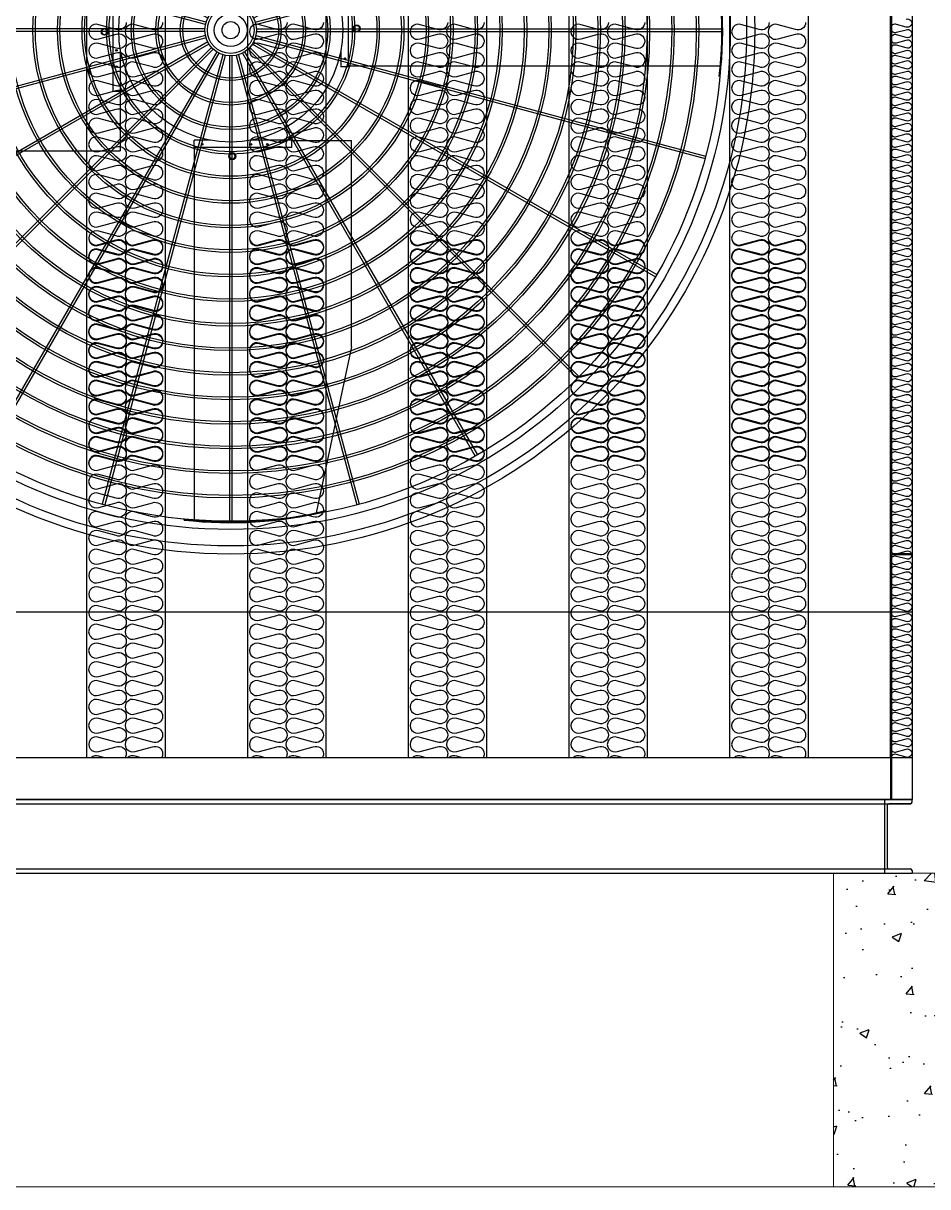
# Model space of a CAD drawing. Header units: millimetres. Extents: x 3756 to 33163, y 2897 to 23692.
# Drawn here: x 8991 to 10721, y 8204 to 10430 of the extents above; entities that cross this region are included whole.
import ezdxf

# ---------------------------------------------------------------- set-up
doc = ezdxf.new("R2010")
doc.units = ezdxf.units.MM
doc.linetypes.add('HIDDEN', pattern=[0.375, 0.25, -0.125])
for name, color, linetype in [('LINE', 7, 'Continuous'), ('SMS', 220, 'Continuous'), ('냉각탑', 4, 'Continuous'), ('냉각탑_찬넬방진', 1, 'Continuous')]:
    doc.layers.add(name, color=color, linetype=linetype)

# ---------------------------------------------------------------- blocks, each defined once
blk = doc.blocks.new('A$C1FB73ED1')
for p, q in [((1277, 1342.9), (1277, 2480)), ((1283, 1342.9), (1283, 2480)), ((1260.8, 1340), (966.5, 2438.3)), ((1266.6, 1341.6), (972.3, 2439.9)), ((1293.4, 1341.6), (1587.7, 2439.9)), ((1299.2, 1340), (1593.5, 2438.3)), ((1245.9, 1333), (677.4, 2317.7)), ((1251.1, 1336), (682.6, 2320.7)), ((1308.9, 1336), (1877.4, 2320.7)), ((1314.1, 1333), (1882.6, 2317.7)), ((1233.4, 1322.4), (429.4, 2126.4)), ((1237.6, 1326.6), (433.6, 2130.6)), ((1322.4, 1326.6), (2126.4, 2130.6)), ((1326.6, 1322.4), (2130.6, 2126.4)), ((1224, 1308.9), (239.3, 1877.4)), ((1227, 1314.1), (242.3, 1882.6)), ((1333, 1314.1), (2317.7, 1882.6)), ((1336, 1308.9), (2320.7, 1877.4)), ((1220, 1299.2), (121.7, 1593.5)), ((1340, 1299.2), (2438.3, 1593.5)), ((1218.4, 1293.4), (120.1, 1587.7)), ((1341.6, 1293.4), (2439.9, 1587.7)), ((1217.1, 1283), (80, 1283)), ((1342.9, 1283), (2480, 1283)), ((1217.1, 1277), (80, 1277)), ((1218.4, 1266.6), (120.1, 972.3)), ((1220, 1260.8), (121.7, 966.5)), ((1224, 1251.1), (239.3, 682.6)), ((1336, 1251.1), (2320.7, 682.6)), ((1340, 1260.8), (2438.3, 966.5)), ((1341.6, 1266.6), (2439.9, 972.3)), ((1342.9, 1277), (2480, 1277)), ((1227, 1245.9), (242.3, 677.4)), ((1233.4, 1237.6), (429.4, 433.6)), ((1237.6, 1233.4), (433.6, 429.4)), ((1245.9, 1227), (677.4, 242.3)), ((1251.1, 1224), (682.6, 239.3)), ((1308.9, 1224), (1877.4, 239.3)), ((1314.1, 1227), (1882.6, 242.3)), ((1322.4, 1233.4), (2126.4, 429.4)), ((1326.6, 1237.6), (2130.6, 433.6)), ((1333, 1245.9), (2317.7, 677.4)), ((1260.8, 1220), (966.5, 121.7)), ((1266.6, 1218.4), (972.3, 120.1)), ((1277, 1217.1), (1277, 80)), ((1283, 1217.1), (1283, 80)), ((1293.4, 1218.4), (1587.7, 120.1)), ((1299.2, 1220), (1593.5, 121.7))]:
    blk.add_line(p, q)
for radius in [1280, 1260, 1220, 1200]:
    blk.add_circle((1280, 1280), radius)
at = {"ltscale": 5}
for radius in [1143, 1137, 1083, 1077, 1023, 1017, 963, 957, 903, 897, 843, 837, 783, 777, 723, 717, 663, 657, 603, 597, 543, 537, 483, 477, 423, 417, 363, 357, 303, 297, 243, 237, 183, 177, 123, 117, 63, 57, 40, 21]:
    blk.add_circle((1280, 1280), radius, dxfattribs=at)
at = {"color": 7}
blk.add_circle((1280, 1280), 273.5, dxfattribs=at)
at = {"layer": 'LINE', "color": 7}
for p, q in [((1368.2, 2477.5), (1368.2, 1567)), ((985.2, 2053.4), (1071.5, 2459.4)), ((985.2, 2053.4), (985.2, 1550)), ((1130.8, 1567), (1369.4, 1567)), ((1130.8, 1567), (1369.4, 1567)), ((1130.8, 1567), (1130.8, 1549)), ((1130.8, 1567), (1130.8, 1549)), ((1369.4, 1567), (1369.4, 1549)), ((1369.4, 1567), (1369.4, 1549)), ((2111.5, 1574.8), (1550, 1574.8)), ((1550, 1429.2), (1550, 1574.8)), ((1550, 1429.2), (1550, 1574.8)), ((2111.5, 1574.8), (2457.5, 1488.5)), ((1130.8, 1550), (985.2, 1550)), ((1130.8, 1550), (985.2, 1550)), ((1130.8, 1549), (1230.5, 1549)), ((1130.8, 1549), (1230.5, 1549)), ((1329.5, 1549), (1369.4, 1549)), ((1329.5, 1549), (1369.4, 1549)), ((1549, 1429.2), (1549, 1329.5)), ((1549, 1429.2), (1549, 1329.5)), ((1567, 1429.2), (1549, 1429.2)), ((1567, 1429.2), (1549, 1429.2)), ((1567, 1429.2), (1567, 1190.6)), ((1567, 1429.2), (1567, 1190.6)), ((84.4, 1368.2), (993, 1368.2)), ((84.4, 1368.2), (993, 1368.2)), ((993, 1130.8), (993, 1369.4)), ((993, 1130.8), (993, 1369.4)), ((993, 1369.4), (1011, 1369.4)), ((993, 1369.4), (1011, 1369.4)), ((993, 1130.8), (993, 1369.4)), ((993, 1130.8), (993, 1369.4)), ((993, 1369.4), (1011, 1369.4)), ((993, 1369.4), (1011, 1369.4)), ((1011, 1329.5), (1011, 1369.4)), ((1011, 1329.5), (1011, 1369.4)), ((1011, 1329.5), (1011, 1369.4)), ((1011, 1329.5), (1011, 1369.4)), ((1011, 1130.8), (1011, 1230.5)), ((1011, 1130.8), (1011, 1230.5)), ((1011, 1130.8), (1011, 1230.5)), ((1011, 1130.8), (1011, 1230.5)), ((1549, 1230.5), (1549, 1190.6)), ((1549, 1230.5), (1549, 1190.6)), ((1567, 1190.6), (1549, 1190.6)), ((1567, 1190.6), (1549, 1190.6)), ((2475.6, 1191.8), (1567, 1191.8)), ((993, 1130.8), (1011, 1130.8)), ((993, 1130.8), (1011, 1130.8)), ((993, 1130.8), (1011, 1130.8)), ((993, 1130.8), (1011, 1130.8)), ((1010, 1130.8), (1010, 985.2)), ((1010, 1130.8), (1010, 985.2)), ((1010, 1130.8), (1010, 985.2)), ((1010, 1130.8), (1010, 985.2)), ((508.5, 985.2), (102.5, 1071.5)), ((1230.5, 1011), (1190.6, 1011)), ((1190.6, 993), (1190.6, 1011)), ((1230.5, 1011), (1190.6, 1011)), ((1190.6, 993), (1190.6, 1011)), ((1429.2, 1011), (1329.5, 1011)), ((1429.2, 1011), (1329.5, 1011)), ((1429.2, 993), (1429.2, 1011)), ((1429.2, 993), (1429.2, 1011)), ((1429.2, 1010), (1574.8, 1010)), ((1429.2, 1010), (1574.8, 1010)), ((1574.8, 506.6), (1574.8, 1010)), ((508.5, 985.2), (1010, 985.2)), ((508.5, 985.2), (1010, 985.2)), ((1429.2, 993), (1190.6, 993)), ((1429.2, 993), (1190.6, 993)), ((1191.8, 82.5), (1191.8, 993)), ((1574.8, 506.6), (1488.5, 100.6)), ((1512.8, 104.1), (1512.8, 106.1)), ((1166.8, 83), (1166.8, 85)), ((1393.2, 83), (1393.2, 85))]:
    blk.add_line(p, q, dxfattribs=at)
for points in [[(1272.3, 1594.4), (1268.5, 1587.9), (1272.3, 1581.4), (1279.8, 1581.4), (1283.5, 1587.9), (1279.8, 1594.4)], [(1272.3, 1594.4), (1268.5, 1587.9), (1272.3, 1581.4), (1279.8, 1581.4), (1283.5, 1587.9), (1279.8, 1594.4)], [(965.6, 1272.3), (972.1, 1268.5), (978.6, 1272.3), (978.6, 1279.8), (972.1, 1283.5), (965.6, 1279.8)], [(965.6, 1272.3), (972.1, 1268.5), (978.6, 1272.3), (978.6, 1279.8), (972.1, 1283.5), (965.6, 1279.8)], [(965.6, 1272.3), (972.1, 1268.5), (978.6, 1272.3), (978.6, 1279.8), (972.1, 1283.5), (965.6, 1279.8)], [(965.6, 1272.3), (972.1, 1268.5), (978.6, 1272.3), (978.6, 1279.8), (972.1, 1283.5), (965.6, 1279.8)], [(1594.4, 1287.7), (1587.9, 1291.5), (1581.4, 1287.7), (1581.4, 1280.2), (1587.9, 1276.5), (1594.4, 1280.2)], [(1594.4, 1287.7), (1587.9, 1291.5), (1581.4, 1287.7), (1581.4, 1280.2), (1587.9, 1276.5), (1594.4, 1280.2)], [(1287.7, 965.6), (1291.5, 972.1), (1287.7, 978.6), (1280.2, 978.6), (1276.5, 972.1), (1280.2, 965.6)], [(1287.7, 965.6), (1291.5, 972.1), (1287.7, 978.6), (1280.2, 978.6), (1276.5, 972.1), (1280.2, 965.6)]]:
    blk.add_lwpolyline(points, close=True, dxfattribs=at)
for centre, radius in [((1276, 1587.9), 8.5), ((1276, 1587.9), 8.5), ((1190.6, 1559), 2), ((1190.6, 1559), 2), ((1230.6, 1559), 2), ((1230.6, 1559), 2), ((1349.6, 1559), 2), ((1349.6, 1559), 2), ((1559, 1369.4), 2), ((1559, 1369.4), 2), ((1001, 1349.6), 2), ((1001, 1349.6), 2), ((1001, 1349.6), 2), ((1001, 1349.6), 2), ((1559, 1329.4), 2), ((1559, 1329.4), 2), ((972.1, 1276), 8.5), ((972.1, 1276), 8.5), ((972.1, 1276), 8.5), ((972.1, 1276), 8.5), ((1587.9, 1284), 8.5), ((1587.9, 1284), 8.5), ((1001, 1230.6), 2), ((1001, 1230.6), 2), ((1001, 1230.6), 2), ((1001, 1230.6), 2), ((1559, 1210.4), 2), ((1559, 1210.4), 2), ((1001, 1190.6), 2), ((1001, 1190.6), 2), ((1001, 1190.6), 2), ((1001, 1190.6), 2), ((1210.4, 1001), 2), ((1210.4, 1001), 2), ((1329.4, 1001), 2), ((1329.4, 1001), 2), ((1369.4, 1001), 2), ((1369.4, 1001), 2), ((1284, 972.1), 8.5), ((1284, 972.1), 8.5)]:
    blk.add_circle(centre, radius, dxfattribs=at)
for centre, radius, start, end in [((1280, 1483.4), 1000, 83.5007, 103.4595), ((1280, 1483.4), 998, 83.4876, 103.487), ((1481.5, 1280), 998, 353.4876, 13.487), ((1481.5, 1280), 1000, 353.5007, 13.4595), ((1078.5, 1280), 1000, 173.5007, 193.4595), ((1078.5, 1280), 998, 173.4876, 193.487), ((1280, 1076.6), 998, 263.4876, 283.487), ((1280, 1076.6), 1000, 263.5007, 283.4595)]:
    blk.add_arc(centre, radius, start, end, dxfattribs=at)
blk = doc.blocks.new('SP 200RT')
at = {"color": 7}
for p, q in [((-109298.6, -79919.9), (-109298.6, -82797.9)), ((-109148.6, -79919.9), (-109148.6, -82797.9))]:
    blk.add_line(p, q, dxfattribs=at)
blk.add_line((-109148.6, -82797.9), (-109298.6, -82797.9))
at = {"layer": 'SMS', "color": 5}
for points in [[(-109222.8, -81391.2, -0.524856), (-109242.3, -81404.7), (-109275.2, -81395.8, 1.449198), (-109275.2, -81422.6), (-109242.3, -81413.7, -0.524856), (-109222.8, -81427.1, -0.524856), (-109242.3, -81440.6), (-109275.2, -81431.7, 1.449198), (-109275.2, -81458.5), (-109242.3, -81449.6, -0.524856), (-109222.8, -81463.1, -0.524856), (-109242.3, -81476.5), (-109275.2, -81467.6, 1.449198), (-109275.2, -81494.4), (-109242.3, -81485.5, -0.524856), (-109222.8, -81499, -0.524856), (-109242.3, -81512.4), (-109275.2, -81503.5, 1.449198), (-109275.2, -81530.3), (-109242.3, -81521.4, -0.524856), (-109222.8, -81534.9, -0.524856), (-109242.3, -81548.3), (-109275.2, -81539.4, 1.449198), (-109275.2, -81566.3), (-109242.3, -81557.4, -0.524856), (-109222.8, -81570.8, -0.524856), (-109242.3, -81584.2), (-109275.2, -81575.3, 1.449198), (-109275.2, -81602.2), (-109242.3, -81593.3, -0.524856), (-109222.8, -81606.7, -0.524856), (-109242.3, -81620.1), (-109275.2, -81611.2, 1.449198), (-109275.2, -81638.1), (-109242.3, -81629.2, -0.524856), (-109222.8, -81642.6, -0.524856), (-109242.3, -81656), (-109275.2, -81647.1, 1.449198), (-109275.2, -81674), (-109242.3, -81665.1, -0.524856), (-109222.8, -81678.5, -0.524856), (-109242.3, -81691.9), (-109275.2, -81683, 1.449198), (-109275.2, -81709.9), (-109242.3, -81701, -0.524856), (-109222.8, -81714.4, -0.524856), (-109242.3, -81727.9), (-109275.2, -81718.9, 1.449198), (-109275.2, -81745.8), (-109242.3, -81736.9, -0.524856), (-109222.8, -81750.3, -0.524856), (-109242.3, -81763.8), (-109275.2, -81754.9, 1.449198), (-109275.2, -81781.7), (-109242.3, -81772.8, -0.524856), (-109222.8, -81786.2, -0.524856), (-109242.3, -81799.7), (-109275.2, -81790.8, 1.449198), (-109275.2, -81817.6), (-109242.3, -81808.7, -0.524856), (-109222.8, -81822.2, -0.524856), (-109242.3, -81835.6), (-109275.2, -81826.7, 1.449198), (-109275.2, -81853.5), (-109242.3, -81844.6, -0.524856), (-109222.8, -81858.1, -0.524856), (-109242.3, -81871.5), (-109275.2, -81862.6, 1.449198), (-109275.2, -81889.4), (-109242.3, -81880.5, -0.524856), (-109222.8, -81894, -0.524856), (-109242.3, -81907.4), (-109275.2, -81898.5, 1.449198), (-109275.2, -81925.4), (-109242.3, -81916.5, -0.524856), (-109222.8, -81929.9, -0.524856), (-109242.3, -81943.3), (-109275.2, -81934.4, 1.449198), (-109275.2, -81961.3), (-109242.3, -81952.4, -0.524856), (-109222.8, -81965.8, -0.524856), (-109242.3, -81979.2), (-109275.2, -81970.3, 1.449198), (-109275.2, -81997.2), (-109242.3, -81988.3, -0.524856), (-109222.8, -82001.7, -0.524856), (-109242.3, -82015.1), (-109275.2, -82006.2, 1.449198), (-109275.2, -82033.1), (-109242.3, -82024.2, -0.524856), (-109222.8, -82037.6, -0.524856), (-109242.3, -82051), (-109275.2, -82042.1, 1.449198), (-109275.2, -82069), (-109242.3, -82060.1, -0.524856), (-109222.8, -82073.5, -0.524856), (-109242.3, -82087), (-109275.2, -82078, 1.449198), (-109275.2, -82104.9), (-109242.3, -82096, -0.524856), (-109222.8, -82109.4, -0.524856), (-109242.3, -82122.9), (-109275.2, -82114, 1.449198), (-109275.2, -82140.8), (-109242.3, -82131.9, -0.524856), (-109222.8, -82145.3, -0.524856), (-109242.3, -82158.8), (-109275.2, -82149.9, 1.449198), (-109275.2, -82176.7), (-109242.3, -82167.8, -0.524856), (-109222.8, -82181.3, -0.524856), (-109242.3, -82194.7), (-109275.2, -82185.8, 0.440524), (-109294.1, -82195.3, 0.440524)], [(-109153.2, -81391.2, -0.524856), (-109172.6, -81404.7), (-109205.5, -81395.8, 1.449198), (-109205.5, -81422.6), (-109172.6, -81413.7, -0.524856), (-109153.2, -81427.1, -0.524856), (-109172.6, -81440.6), (-109205.5, -81431.7, 1.449198), (-109205.5, -81458.5), (-109172.6, -81449.6, -0.524856), (-109153.2, -81463.1, -0.524856), (-109172.6, -81476.5), (-109205.5, -81467.6, 1.449198), (-109205.5, -81494.4), (-109172.6, -81485.5, -0.524856), (-109153.2, -81499, -0.524856), (-109172.6, -81512.4), (-109205.5, -81503.5, 1.449198), (-109205.5, -81530.3), (-109172.6, -81521.4, -0.524856), (-109153.2, -81534.9, -0.524856), (-109172.6, -81548.3), (-109205.5, -81539.4, 1.449198), (-109205.5, -81566.3), (-109172.6, -81557.4, -0.524856), (-109153.2, -81570.8, -0.524856), (-109172.6, -81584.2), (-109205.5, -81575.3, 1.449198), (-109205.5, -81602.2), (-109172.6, -81593.3, -0.524856), (-109153.2, -81606.7, -0.524856), (-109172.6, -81620.1), (-109205.5, -81611.2, 1.449198), (-109205.5, -81638.1), (-109172.6, -81629.2, -0.524856), (-109153.2, -81642.6, -0.524856), (-109172.6, -81656), (-109205.5, -81647.1, 1.449198), (-109205.5, -81674), (-109172.6, -81665.1, -0.524856), (-109153.2, -81678.5, -0.524856), (-109172.6, -81691.9), (-109205.5, -81683, 1.449198), (-109205.5, -81709.9), (-109172.6, -81701, -0.524856), (-109153.2, -81714.4, -0.524856), (-109172.6, -81727.9), (-109205.5, -81718.9, 1.449198), (-109205.5, -81745.8), (-109172.6, -81736.9, -0.524856), (-109153.2, -81750.3, -0.524856), (-109172.6, -81763.8), (-109205.5, -81754.9, 1.449198), (-109205.5, -81781.7), (-109172.6, -81772.8, -0.524856), (-109153.2, -81786.2, -0.524856), (-109172.6, -81799.7), (-109205.5, -81790.8, 1.449198), (-109205.5, -81817.6), (-109172.6, -81808.7, -0.524856), (-109153.2, -81822.2, -0.524856), (-109172.6, -81835.6), (-109205.5, -81826.7, 1.449198), (-109205.5, -81853.5), (-109172.6, -81844.6, -0.524856), (-109153.2, -81858.1, -0.524856), (-109172.6, -81871.5), (-109205.5, -81862.6, 1.449198), (-109205.5, -81889.4), (-109172.6, -81880.5, -0.524856), (-109153.2, -81894, -0.524856), (-109172.6, -81907.4), (-109205.5, -81898.5, 1.449198), (-109205.5, -81925.4), (-109172.6, -81916.5, -0.524856), (-109153.2, -81929.9, -0.524856), (-109172.6, -81943.3), (-109205.5, -81934.4, 1.449198), (-109205.5, -81961.3), (-109172.6, -81952.4, -0.524856), (-109153.2, -81965.8, -0.524856), (-109172.6, -81979.2), (-109205.5, -81970.3, 1.449198), (-109205.5, -81997.2), (-109172.6, -81988.3, -0.524856), (-109153.2, -82001.7, -0.524856), (-109172.6, -82015.1), (-109205.5, -82006.2, 1.449198), (-109205.5, -82033.1), (-109172.6, -82024.2, -0.524856), (-109153.2, -82037.6, -0.524856), (-109172.6, -82051), (-109205.5, -82042.1, 1.449198), (-109205.5, -82069), (-109172.6, -82060.1, -0.524856), (-109153.2, -82073.5, -0.524856), (-109172.6, -82087), (-109205.5, -82078, 1.449198), (-109205.5, -82104.9), (-109172.6, -82096, -0.524856), (-109153.2, -82109.4, -0.524856), (-109172.6, -82122.9), (-109205.5, -82114, 1.449198), (-109205.5, -82140.8), (-109172.6, -82131.9, -0.524856), (-109153.2, -82145.3, -0.524856), (-109172.6, -82158.8), (-109205.5, -82149.9, 1.449198), (-109205.5, -82176.7), (-109172.6, -82167.8, -0.524856), (-109153.2, -82181.3, -0.524856), (-109172.6, -82194.7), (-109205.5, -82185.8, 0.440524), (-109224.5, -82195.3, 0.440524)], [(-109294.2, -81806.4, 0.446849), (-109275.2, -81816.2), (-109242.3, -81807.3, -0.524856), (-109222.8, -81820.8, -0.524856), (-109242.3, -81834.2), (-109275.2, -81825.3, 1.449198), (-109275.2, -81852.2), (-109242.3, -81843.3, -0.524856), (-109222.8, -81856.7, -0.524856), (-109242.3, -81870.1), (-109275.2, -81861.2, 1.449198), (-109275.2, -81888.1), (-109242.3, -81879.2, -0.524856), (-109222.8, -81892.6, -0.524856), (-109242.3, -81906), (-109275.2, -81897.1, 1.449198), (-109275.2, -81924), (-109242.3, -81915.1, -0.524856), (-109222.8, -81928.5, -0.524856), (-109242.3, -81941.9), (-109275.2, -81933, 1.449198), (-109275.2, -81959.9), (-109242.3, -81951, -0.524856), (-109222.8, -81964.4, -0.524856), (-109242.3, -81977.8), (-109275.2, -81968.9, 1.449198), (-109275.2, -81995.8), (-109242.3, -81986.9, -0.524856), (-109222.8, -82000.3, -0.524856), (-109242.3, -82013.8), (-109275.2, -82004.8, 1.449198), (-109275.2, -82031.7), (-109242.3, -82022.8, -0.524856), (-109222.8, -82036.2, -0.524856), (-109242.3, -82049.7), (-109275.2, -82040.8, 1.449198), (-109275.2, -82067.6), (-109242.3, -82058.7, -0.524856), (-109222.8, -82072.1, -0.524856), (-109242.3, -82085.6), (-109275.2, -82076.7, 1.449198), (-109275.2, -82103.5), (-109242.3, -82094.6, -0.524856), (-109222.8, -82108.1, -0.524856), (-109242.3, -82121.5), (-109275.2, -82112.6, 1.449198), (-109275.2, -82139.4), (-109242.3, -82130.5, -0.524856), (-109222.8, -82144, -0.524856), (-109242.3, -82157.4), (-109275.2, -82148.5, 1.449198), (-109275.2, -82175.3), (-109242.3, -82166.4, -0.524856), (-109222.8, -82179.9, -0.524856), (-109242.3, -82193.3), (-109275.2, -82184.4, 1.449198), (-109275.2, -82211.3), (-109242.3, -82202.4, -0.524856), (-109222.8, -82215.8, -0.524856), (-109242.3, -82229.2), (-109275.2, -82220.3, 1.449198), (-109275.2, -82247.2), (-109242.3, -82238.3, -0.524856), (-109222.8, -82251.7, -0.524856), (-109242.3, -82265.1), (-109275.2, -82256.2, 1.449198), (-109275.2, -82283.1), (-109242.3, -82274.2, -0.524856), (-109222.8, -82287.6, -0.524856), (-109242.3, -82301), (-109275.2, -82292.1, 1.449198), (-109275.2, -82319), (-109242.3, -82310.1, -0.524856), (-109222.8, -82323.5, -0.524856), (-109242.3, -82336.9), (-109275.2, -82328, 1.449198), (-109275.2, -82354.9), (-109242.3, -82346, -0.524856), (-109222.8, -82359.4, -0.524856), (-109242.3, -82372.9), (-109275.2, -82363.9, 1.449198), (-109275.2, -82390.8), (-109242.3, -82381.9, -0.524856), (-109222.8, -82395.3, -0.524856), (-109242.3, -82408.8), (-109275.2, -82399.9, 1.449198), (-109275.2, -82426.7), (-109242.3, -82417.8, -0.524856), (-109222.8, -82431.2, -0.524856), (-109242.3, -82444.7), (-109275.2, -82435.8, 1.449198), (-109275.2, -82462.6), (-109242.3, -82453.7, -0.524856), (-109222.8, -82467.2, -0.524856), (-109242.3, -82480.6), (-109275.2, -82471.7, 1.449198), (-109275.2, -82498.5), (-109242.3, -82489.6, -0.524856), (-109222.8, -82503.1, -0.524856), (-109242.3, -82516.5), (-109275.2, -82507.6, 1.449198), (-109275.2, -82534.4), (-109242.3, -82525.5, -0.524856), (-109222.8, -82539, -0.524856), (-109242.3, -82552.4), (-109275.2, -82543.5, 1.449198), (-109275.2, -82570.4), (-109242.3, -82561.5, -0.524856), (-109222.8, -82574.9, -0.524856), (-109242.3, -82588.3), (-109275.2, -82579.4, 1.449198), (-109275.2, -82606.3), (-109242.3, -82597.4, -0.524856), (-109222.8, -82610.8, -0.524856), (-109242.3, -82624.2), (-109275.2, -82615.3, 1.449198), (-109275.2, -82642.2), (-109242.3, -82633.3, -0.524856), (-109222.8, -82646.7, -0.524856), (-109242.3, -82660.1), (-109275.2, -82651.2, 1.449198), (-109275.2, -82678.1), (-109242.3, -82669.2, -0.524856), (-109222.8, -82682.6, -0.524856), (-109242.3, -82696), (-109275.2, -82687.1, 1.449198), (-109275.2, -82714), (-109242.3, -82705.1, -0.524856), (-109222.8, -82718.5, -0.524856), (-109242.3, -82732), (-109275.2, -82723, 1.449198), (-109275.2, -82749.9), (-109242.3, -82741, -0.524856), (-109222.8, -82754.4, -0.524856), (-109242.3, -82767.9), (-109275.2, -82759, 1.449198), (-109275.2, -82785.8), (-109242.3, -82776.9, -0.524856), (-109222.8, -82790.3, -0.1385), (-109224.9, -82797.9, -0.1385)], [(-109224.5, -81806.4, 0.446849), (-109205.5, -81816.2), (-109172.6, -81807.3, -0.524856), (-109153.2, -81820.8, -0.524856), (-109172.6, -81834.2), (-109205.5, -81825.3, 1.449198), (-109205.5, -81852.2), (-109172.6, -81843.3, -0.524856), (-109153.2, -81856.7, -0.524856), (-109172.6, -81870.1), (-109205.5, -81861.2, 1.449198), (-109205.5, -81888.1), (-109172.6, -81879.2, -0.524856), (-109153.2, -81892.6, -0.524856), (-109172.6, -81906), (-109205.5, -81897.1, 1.449198), (-109205.5, -81924), (-109172.6, -81915.1, -0.524856), (-109153.2, -81928.5, -0.524856), (-109172.6, -81941.9), (-109205.5, -81933, 1.449198), (-109205.5, -81959.9), (-109172.6, -81951, -0.524856), (-109153.2, -81964.4, -0.524856), (-109172.6, -81977.8), (-109205.5, -81968.9, 1.449198), (-109205.5, -81995.8), (-109172.6, -81986.9, -0.524856), (-109153.2, -82000.3, -0.524856), (-109172.6, -82013.8), (-109205.5, -82004.8, 1.449198), (-109205.5, -82031.7), (-109172.6, -82022.8, -0.524856), (-109153.2, -82036.2, -0.524856), (-109172.6, -82049.7), (-109205.5, -82040.8, 1.449198), (-109205.5, -82067.6), (-109172.6, -82058.7, -0.524856), (-109153.2, -82072.1, -0.524856), (-109172.6, -82085.6), (-109205.5, -82076.7, 1.449198), (-109205.5, -82103.5), (-109172.6, -82094.6, -0.524856), (-109153.2, -82108.1, -0.524856), (-109172.6, -82121.5), (-109205.5, -82112.6, 1.449198), (-109205.5, -82139.4), (-109172.6, -82130.5, -0.524856), (-109153.2, -82144, -0.524856), (-109172.6, -82157.4), (-109205.5, -82148.5, 1.449198), (-109205.5, -82175.3), (-109172.6, -82166.4, -0.524856), (-109153.2, -82179.9, -0.524856), (-109172.6, -82193.3), (-109205.5, -82184.4, 1.449198), (-109205.5, -82211.3), (-109172.6, -82202.4, -0.524856), (-109153.2, -82215.8, -0.524856), (-109172.6, -82229.2), (-109205.5, -82220.3, 1.449198), (-109205.5, -82247.2), (-109172.6, -82238.3, -0.524856), (-109153.2, -82251.7, -0.524856), (-109172.6, -82265.1), (-109205.5, -82256.2, 1.449198), (-109205.5, -82283.1), (-109172.6, -82274.2, -0.524856), (-109153.2, -82287.6, -0.524856), (-109172.6, -82301), (-109205.5, -82292.1, 1.449198), (-109205.5, -82319), (-109172.6, -82310.1, -0.524856), (-109153.2, -82323.5, -0.524856), (-109172.6, -82336.9), (-109205.5, -82328, 1.449198), (-109205.5, -82354.9), (-109172.6, -82346, -0.524856), (-109153.2, -82359.4, -0.524856), (-109172.6, -82372.9), (-109205.5, -82363.9, 1.449198), (-109205.5, -82390.8), (-109172.6, -82381.9, -0.524856), (-109153.2, -82395.3, -0.524856), (-109172.6, -82408.8), (-109205.5, -82399.9, 1.449198), (-109205.5, -82426.7), (-109172.6, -82417.8, -0.524856), (-109153.2, -82431.2, -0.524856), (-109172.6, -82444.7), (-109205.5, -82435.8, 1.449198), (-109205.5, -82462.6), (-109172.6, -82453.7, -0.524856), (-109153.2, -82467.2, -0.524856), (-109172.6, -82480.6), (-109205.5, -82471.7, 1.449198), (-109205.5, -82498.5), (-109172.6, -82489.6, -0.524856), (-109153.2, -82503.1, -0.524856), (-109172.6, -82516.5), (-109205.5, -82507.6, 1.449198), (-109205.5, -82534.4), (-109172.6, -82525.5, -0.524856), (-109153.2, -82539, -0.524856), (-109172.6, -82552.4), (-109205.5, -82543.5, 1.449198), (-109205.5, -82570.4), (-109172.6, -82561.5, -0.524856), (-109153.2, -82574.9, -0.524856), (-109172.6, -82588.3), (-109205.5, -82579.4, 1.449198), (-109205.5, -82606.3), (-109172.6, -82597.4, -0.524856), (-109153.2, -82610.8, -0.524856), (-109172.6, -82624.2), (-109205.5, -82615.3, 1.449198), (-109205.5, -82642.2), (-109172.6, -82633.3, -0.524856), (-109153.2, -82646.7, -0.524856), (-109172.6, -82660.1), (-109205.5, -82651.2, 1.449198), (-109205.5, -82678.1), (-109172.6, -82669.2, -0.524856), (-109153.2, -82682.6, -0.524856), (-109172.6, -82696), (-109205.5, -82687.1, 1.449198), (-109205.5, -82714), (-109172.6, -82705.1, -0.524856), (-109153.2, -82718.5, -0.524856), (-109172.6, -82732), (-109205.5, -82723, 1.449198), (-109205.5, -82749.9), (-109172.6, -82741, -0.524856), (-109153.2, -82754.4, -0.524856), (-109172.6, -82767.9), (-109205.5, -82759, 1.449198), (-109205.5, -82785.8), (-109172.6, -82776.9, -0.524856), (-109153.2, -82790.3, -0.1385), (-109155.3, -82797.9, -0.1385)], [(-109275.2, -82185.8, 1.449198), (-109275.2, -82212.6), (-109242.3, -82203.7, -0.524856), (-109222.8, -82217.2, -0.524856), (-109242.3, -82230.6), (-109275.2, -82221.7, 0.54148), (-109294.6, -82235.9, 0.54148)], [(-109205.5, -82185.8, 1.449198), (-109205.5, -82212.6), (-109172.6, -82203.7, -0.524856), (-109153.2, -82217.2, -0.524856), (-109172.6, -82230.6), (-109205.5, -82221.7, 0.54148), (-109225, -82235.9, 0.54148)], [(-109264.1, -82797.9), (-109275.2, -82794.9, 0.287554), (-109290.1, -82797.9)], [(-109194.5, -82797.9), (-109205.5, -82794.9, 0.287554), (-109220.5, -82797.9)]]:
    blk.add_lwpolyline(points, format="xyb", dxfattribs=at)
blk = doc.blocks.new('3')
at = {"color": 7}
for p, q in [((10649, 11944.7), (10649, 9024.7)), ((10691, 11944.7), (10691, 8944.7)), ((10691, 9024.7), (7991, 9024.7)), ((7991, 8944.7), (9846, 8944.7)), ((10691, 8944.7), (9846, 8944.7)), ((10691, 8944.7), (9846, 8944.7))]:
    blk.add_line(p, q, dxfattribs=at)
for p, q in [((10691, 11944.7), (10691, 8944.7)), ((10651.3, 11577.2), (10651.3, 9415.4)), ((10690.7, 11577.2), (10690.7, 9415.4)), ((10649.5, 9443.5), (10649.5, 9415.4)), ((10651.3, 9415.4), (10690.7, 9415.4)), ((10651.3, 9413.5), (10690.7, 9413.5)), ((10651.3, 9413.5), (10651.3, 8944.7)), ((10690.7, 9413.5), (10690.7, 9134.1)), ((10690.7, 9413.5), (10690.7, 8944.7)), ((8032.2, 9303.8), (10690.7, 9303.8)), ((10649.5, 9040.4), (10649.5, 9303.8)), ((10649.5, 9038.5), (10649.5, 8944.7)), ((7991, 8944.7), (9846, 8944.7)), ((10690.7, 8944.7), (7991.9, 8944.7)), ((9115, 8944.7), (8032.2, 8944.7)), ((10690.7, 8944.7), (8032.2, 8944.7)), ((9958.8, 8944.7), (9116.9, 8944.7)), ((10691, 8944.7), (9846, 8944.7)), ((9846, 8944.7), (10691, 8944.7)), ((10690.7, 8944.7), (9960.7, 8944.7)), ((10690.7, 8944.7), (10651.3, 8944.7)), ((10690.7, 8944.7), (10651.3, 8944.7))]:
    blk.add_line(p, q)
at = {"ltscale": 500}
blk.add_lwpolyline([(7991, 11944.7), (10690.7, 11944.7), (10690.7, 8944.7), (7991, 8944.7)], close=True, dxfattribs=at)
at = {"layer": 'SMS', "color": 5}
for points in [[(10679.2, 10437.5, -1.449198), (10679.2, 10422.5), (10660.9, 10427.5, 0.524856), (10650.1, 10420, 0.524856), (10660.9, 10412.6), (10679.2, 10417.5, -1.449198), (10679.2, 10402.6), (10660.9, 10407.5, 0.524856), (10650.1, 10400.1, 0.524856), (10660.9, 10392.6), (10679.2, 10397.6, -1.449198), (10679.2, 10382.6), (10660.9, 10387.6, 0.524856), (10650.1, 10380.1, 0.524856), (10660.9, 10372.7), (10679.2, 10377.6, -1.449198), (10679.2, 10362.7), (10660.9, 10367.6, 0.524856), (10650.1, 10360.2, 0.524856), (10660.9, 10352.7), (10679.2, 10357.7, -1.449198), (10679.2, 10342.7), (10660.9, 10347.7, 0.524856), (10650.1, 10340.2, 0.524856), (10660.9, 10332.8), (10679.2, 10337.7, -1.449198), (10679.2, 10322.8), (10660.9, 10327.7, 0.524856), (10650.1, 10320.3, 0.524856), (10660.9, 10312.8), (10679.2, 10317.8, -1.449198), (10679.2, 10302.8), (10660.9, 10307.8, 0.524856), (10650.1, 10300.3, 0.524856), (10660.9, 10292.9), (10679.2, 10297.8, -1.449198), (10679.2, 10282.9), (10660.9, 10287.8, 0.524856), (10650.1, 10280.4, 0.524856), (10660.9, 10272.9), (10679.2, 10277.9, -1.449198), (10679.2, 10262.9), (10660.9, 10267.9, 0.524856), (10650.1, 10260.4, 0.524856), (10660.9, 10253), (10679.2, 10257.9, -1.449198), (10679.2, 10243), (10660.9, 10247.9, 0.524856), (10650.1, 10240.5, 0.524856), (10660.9, 10233), (10679.2, 10238, -1.449198), (10679.2, 10223), (10660.9, 10228, 0.524856), (10650.1, 10220.5, 0.417249), (10658.2, 10212.5)], [(10689.8, 10228.5, -0.446849), (10679.2, 10223), (10660.9, 10228, 0.524856), (10650.1, 10220.5, 0.524856), (10660.9, 10213.1), (10679.2, 10218, -1.449198), (10679.2, 10203.1), (10660.9, 10208, 0.524856), (10650.1, 10200.6, 0.524856), (10660.9, 10193.1), (10679.2, 10198.1, -1.449198), (10679.2, 10183.1), (10660.9, 10188.1, 0.524856), (10650.1, 10180.6, 0.524856), (10660.9, 10173.2), (10679.2, 10178.1, -1.449198), (10679.2, 10163.2), (10660.9, 10168.1, 0.524856), (10650.1, 10160.7, 0.524856), (10660.9, 10153.2), (10679.2, 10158.2, -1.449198), (10679.2, 10143.2), (10660.9, 10148.2, 0.524856), (10650.1, 10140.7, 0.524856), (10660.9, 10133.3), (10679.2, 10138.2, -1.449198), (10679.2, 10123.3), (10660.9, 10128.2, 0.524856), (10650.1, 10120.8, 0.524856), (10660.9, 10113.3), (10679.2, 10118.3, -1.449198), (10679.2, 10103.3), (10660.9, 10108.3, 0.524856), (10650.1, 10100.8, 0.524856), (10660.9, 10093.4), (10679.2, 10098.3, -1.449198), (10679.2, 10083.4), (10660.9, 10088.3, 0.524856), (10650.1, 10080.9, 0.524856), (10660.9, 10073.4), (10679.2, 10078.4, -1.449198), (10679.2, 10063.4), (10660.9, 10068.4, 0.524856), (10650.1, 10060.9, 0.524856), (10660.9, 10053.5), (10679.2, 10058.4, -1.449198), (10679.2, 10043.5), (10660.9, 10048.4, 0.524856), (10650.1, 10041, 0.524856), (10660.9, 10033.5), (10679.2, 10038.5, -1.449198), (10679.2, 10023.5), (10660.9, 10028.5, 0.524856), (10650.1, 10021, 0.524856), (10660.9, 10013.6), (10679.2, 10018.5, -1.449198), (10679.2, 10003.6), (10660.9, 10008.5, 0.524856), (10650.1, 10001.1, 0.524856), (10660.9, 9993.6), (10679.2, 9998.6, -1.449198), (10679.2, 9983.6), (10660.9, 9988.6, 0.524856), (10650.1, 9981.1, 0.524856), (10660.9, 9973.7), (10679.2, 9978.6, -1.449198), (10679.2, 9963.7), (10660.9, 9968.6, 0.524856), (10650.1, 9961.2, 0.524856), (10660.9, 9953.7), (10679.2, 9958.7, -1.449198), (10679.2, 9943.7), (10660.9, 9948.7, 0.524856), (10650.1, 9941.2, 0.524856), (10660.9, 9933.8), (10679.2, 9938.7, -1.449198), (10679.2, 9923.8), (10660.9, 9928.7, 0.524856), (10650.1, 9921.3, 0.524856), (10660.9, 9913.8), (10679.2, 9918.8, -1.449198), (10679.2, 9903.8), (10660.9, 9908.8, 0.524856), (10650.1, 9901.3, 0.524856), (10660.9, 9893.9), (10679.2, 9898.8, -1.449198), (10679.2, 9883.9), (10660.9, 9888.8, 0.524856), (10650.1, 9881.4, 0.524856), (10660.9, 9873.9), (10679.2, 9878.9, -1.449198), (10679.2, 9863.9), (10660.9, 9868.9, 0.524856), (10650.1, 9861.4, 0.524856), (10660.9, 9854), (10679.2, 9858.9, -1.449198), (10679.2, 9844), (10660.9, 9848.9, 0.524856), (10650.1, 9841.5, 0.524856), (10660.9, 9834), (10679.2, 9839, -1.449198), (10679.2, 9824), (10660.9, 9829, 0.524856), (10650.1, 9821.5, 0.524856), (10660.9, 9814.1), (10679.2, 9819, -1.449198), (10679.2, 9804.1), (10660.9, 9809, 0.524856), (10650.1, 9801.6, 0.524856), (10660.9, 9794.1), (10679.2, 9799.1, -1.449198), (10679.2, 9784.1), (10660.9, 9789.1, 0.524856), (10650.1, 9781.6, 0.524856), (10660.9, 9774.2), (10679.2, 9779.1, -1.449198), (10679.2, 9764.2), (10660.9, 9769.1, 0.524856), (10650.1, 9761.7, 0.524856), (10660.9, 9754.2), (10679.2, 9759.2, -1.449198), (10679.2, 9744.2), (10660.9, 9749.2, 0.524856), (10650.1, 9741.7, 0.524856), (10660.9, 9734.3), (10679.2, 9739.2, -1.449198), (10679.2, 9724.3), (10660.9, 9729.2, 0.524856), (10650.1, 9721.8, 0.524856), (10660.9, 9714.3), (10679.2, 9719.3, -1.449198), (10679.2, 9704.3), (10660.9, 9709.3, 0.524856), (10650.1, 9701.8, 0.524856), (10660.9, 9694.4), (10679.2, 9699.3, -1.449198), (10679.2, 9684.4), (10660.9, 9689.3, 0.524856), (10650.1, 9681.9, 0.524856), (10660.9, 9674.4), (10679.2, 9679.4, -1.449198), (10679.2, 9664.4), (10660.9, 9669.4, 0.524856), (10650.1, 9661.9, 0.524856), (10660.9, 9654.5), (10679.2, 9659.4, -1.449198), (10679.2, 9644.5), (10660.9, 9649.4, 0.524856), (10650.1, 9642, 0.417249), (10658.2, 9634)], [(10689.8, 9649.9, -0.446849), (10679.2, 9644.5), (10660.9, 9649.4, 0.524856), (10650.1, 9642, 0.524856), (10660.9, 9634.5), (10679.2, 9639.5, -1.449198), (10679.2, 9624.5), (10660.9, 9629.5, 0.524856), (10650.1, 9622, 0.524856), (10660.9, 9614.6), (10679.2, 9619.5, -1.449198), (10679.2, 9604.6), (10660.9, 9609.5, 0.524856), (10650.1, 9602.1, 0.524856), (10660.9, 9594.6), (10679.2, 9599.6, -1.449198), (10679.2, 9584.6), (10660.9, 9589.6, 0.524856), (10650.1, 9582.1, 0.524856), (10660.9, 9574.7), (10679.2, 9579.6, -1.449198), (10679.2, 9564.7), (10660.9, 9569.6, 0.524856), (10650.1, 9562.2, 0.524856), (10660.9, 9554.7), (10679.2, 9559.7, -1.449198), (10679.2, 9544.7), (10660.9, 9549.7, 0.524856), (10650.1, 9542.2, 0.524856), (10660.9, 9534.8), (10679.2, 9539.7, -1.449198), (10679.2, 9524.8), (10660.9, 9529.7, 0.524856), (10650.1, 9522.3, 0.524856), (10660.9, 9514.8), (10679.2, 9519.8, -1.449198), (10679.2, 9504.8), (10660.9, 9509.8, 0.524856), (10650.1, 9502.3, 0.524856), (10660.9, 9494.9), (10679.2, 9499.8, -1.449198), (10679.2, 9484.9), (10660.9, 9489.8, 0.524856), (10650.1, 9482.4, 0.524856), (10660.9, 9474.9), (10679.2, 9479.9, -1.449198), (10679.2, 9464.9), (10660.9, 9469.9, 0.524856), (10650.1, 9462.4, 0.524856), (10660.9, 9455), (10679.2, 9459.9, -1.449198), (10679.2, 9445), (10660.9, 9449.9, 0.524856), (10650.1, 9442.5, 0.524856), (10660.9, 9435), (10679.2, 9440, -1.449198), (10679.2, 9425), (10660.9, 9430, 0.524856), (10650.1, 9422.5, 0.524856), (10660.9, 9415.1), (10679.2, 9420, -1.449198), (10679.2, 9405.1), (10660.9, 9410, 0.524856), (10650.1, 9402.6, 0.524856), (10660.9, 9395.1), (10679.2, 9400.1, -1.449198), (10679.2, 9385.1), (10660.9, 9390.1, 0.524856), (10650.1, 9382.6, 0.524856), (10660.9, 9375.2), (10679.2, 9380.1, -1.449198), (10679.2, 9365.2), (10660.9, 9370.1, 0.524856), (10650.1, 9362.7, 0.524856), (10660.9, 9355.2), (10679.2, 9360.2, -1.449198), (10679.2, 9345.2), (10660.9, 9350.2, 0.524856), (10650.1, 9342.7, 0.524856), (10660.9, 9335.3), (10679.2, 9340.2, -1.449198), (10679.2, 9325.3), (10660.9, 9330.2, 0.524856), (10650.1, 9322.8, 0.524856), (10660.9, 9315.3), (10679.2, 9320.3, -1.449198), (10679.2, 9305.3), (10660.9, 9310.3, 0.524856), (10650.1, 9302.8, 0.524856), (10660.9, 9295.4), (10679.2, 9300.3, -1.449198), (10679.2, 9285.4), (10660.9, 9290.3, 0.524856), (10650.1, 9282.9, 0.524856), (10660.9, 9275.4), (10679.2, 9280.4, -1.449198), (10679.2, 9265.4), (10660.9, 9270.4, 0.524856), (10650.1, 9262.9, 0.524856), (10660.9, 9255.5), (10679.2, 9260.4, -1.449198), (10679.2, 9245.5), (10660.9, 9250.4, 0.524856), (10650.1, 9243, 0.524856), (10660.9, 9235.5), (10679.2, 9240.5, -1.449198), (10679.2, 9225.5), (10660.9, 9230.5, 0.524856), (10650.1, 9223, 0.524856), (10660.9, 9215.6), (10679.2, 9220.5, -1.449198), (10679.2, 9205.6), (10660.9, 9210.5, 0.524856), (10650.1, 9203.1, 0.524856), (10660.9, 9195.6), (10679.2, 9200.6, -1.449198), (10679.2, 9185.6), (10660.9, 9190.6, 0.524856), (10650.1, 9183.1, 0.524856), (10660.9, 9175.7), (10679.2, 9180.6, -1.449198), (10679.2, 9165.7), (10660.9, 9170.6, 0.524856), (10650.1, 9163.2, 0.524856), (10660.9, 9155.7), (10679.2, 9160.7, -1.449198), (10679.2, 9145.7), (10660.9, 9150.7, 0.524856), (10650.1, 9143.2, 0.524856), (10660.9, 9135.8), (10679.2, 9140.7, -1.449198), (10679.2, 9125.8), (10660.9, 9130.7, 0.524856), (10650.1, 9123.3, 0.524856), (10660.9, 9115.8), (10679.2, 9120.8, -1.449198), (10679.2, 9105.8), (10660.9, 9110.8, 0.524856), (10650.1, 9103.3, 0.524856), (10660.9, 9095.9), (10679.2, 9100.8, -1.449198), (10679.2, 9085.9), (10660.9, 9090.8, 0.524856), (10650.1, 9083.4, 0.524856), (10660.9, 9075.9), (10679.2, 9080.9, -1.449198), (10679.2, 9065.9), (10660.9, 9070.9, 0.524856), (10650.1, 9063.4, 0.417249), (10658.2, 9055.4)], [(10689.8, 9071.4, -0.446849), (10679.2, 9065.9), (10660.9, 9070.9, 0.524856), (10650.1, 9063.4, 0.524856), (10660.9, 9056), (10679.2, 9060.9, -1.449198), (10679.2, 9046), (10660.9, 9050.9, 0.524856), (10650.1, 9043.5, 0.524856), (10660.9, 9036), (10679.2, 9041, -1.449198), (10679.2, 9026), (10660.9, 9031, 0.476486), (10650.2, 9024.7, 0.476486)]]:
    blk.add_lwpolyline(points, format="xyb", dxfattribs=at)
at = {"layer": '냉각탑', "ltscale": 30}
blk.add_line((7991.9, 8944.7), (10690.7, 8944.7), dxfattribs=at)
at = {"layer": '냉각탑', "color": 6, "linetype": 'HIDDEN'}
for p, q in [((9847.3, 8944.7), (9228.4, 8944.7)), ((9823.5, 8944.7), (9252.2, 8944.7)), ((10690.7, 8944.7), (10426.4, 8944.7))]:
    blk.add_line(p, q, dxfattribs=at)
at = {"layer": '냉각탑_찬넬방진', "ltscale": 30}
for p, q in [((7991.9, 8944.7), (10503.5, 8944.7)), ((7991.9, 8944.7), (10503.5, 8944.7)), ((8043.9, 8936.8), (10687.5, 8936.8)), ((7991.9, 8804.1), (10690.7, 8804.1)), ((7991.9, 8804.1), (10690.7, 8804.1)), ((8043.9, 8812.1), (10687.5, 8812.1))]:
    blk.add_line(p, q, dxfattribs=at)
at = {"layer": '냉각탑_찬넬방진', "ltscale": 150}
for p, q in [((10690.7, 8944.7), (10637.8, 8944.7)), ((10690.7, 8944.7), (10637.8, 8944.7)), ((10690.7, 8944.7), (10637.8, 8944.7)), ((10637.8, 8944.7), (10637.8, 8804.1)), ((10690.7, 8944.7), (10637.8, 8944.7)), ((10643.1, 8933.6), (10643.1, 8815.2)), ((10687.5, 8936.8), (10646.3, 8936.8)), ((10687.5, 8936.8), (10646.3, 8936.8)), ((10690.7, 8940), (10690.7, 8944.7)), ((10690.7, 8940), (10690.7, 8944.7)), ((10637.8, 8804.1), (10690.7, 8804.1)), ((10646.3, 8812.1), (10687.5, 8812.1)), ((10690.7, 8808.9), (10690.7, 8804.1))]:
    blk.add_line(p, q, dxfattribs=at)
for centre, start, end in [((10646.3, 8933.6), 90, 180), ((10646.3, 8933.6), 90, 180), ((10687.5, 8940), 270, 0), ((10687.5, 8940), 270, 0), ((10646.3, 8815.2), 180, 270), ((10687.5, 8808.9), 0, 90)]:
    blk.add_arc(centre, 3.18, start, end, dxfattribs=at)
for p in [(118410.9, 91822.6), (118718.3, 91822.6), (119025.6, 91822.6), (119332.9, 91822.6), (119640.3, 91822.6)]:
    blk.add_blockref('SP 200RT', p)
at = {"layer": '냉각탑', "xscale": 0.7829768747821867, "yscale": 0.7829768747821867, "zscale": 0.7829768747821867}
blk.add_blockref('A$C1FB73ED1', (8385.6, 9414.4), dxfattribs=at)

msp = doc.modelspace()

# ---------------------------------------------------------------- hatches: boundary and pattern name
h = msp.add_hatch()
h.set_pattern_fill('AR-CONC', color=4)
h.set_pattern_definition([(50, (-857536.21, -339535.82), (182.18467, -15.939086), [19.05, -209.55]), (355, (-857536.21, -339535.82), (-35.24342, 191.056845), [15.24, -167.640584]), (100.451445, (-857521.03, -339537.14), (146.941247, 175.117752), [16.19001, -178.090245]), (46.1842, (-857536.21, -339485.02), (271.07904, -42.04233), [28.575, -314.325]), (96.635558, (-857513.62, -339488.52), (237.404134, 247.426125), [24.28502, -267.13561]), (351.18415, (-857536.2, -339485.02), (237.40413, 247.426125), [22.85997, -251.45973]), (21, (-857510.81, -339497.72), (151.614391, -102.265198), [19.05, -209.55]), (326, (-857510.81, -339497.72), (61.80203, 184.187966), [15.24, -167.64]), (71.451445, (-857498.18, -339506.24), (213.41642, 81.92277), [16.19001, -178.089938]), (37.5, (-857536.21, -339535.816), (3.0886033, 84.555039), [0, -165.608, 0, -170.18, 0, -168.275]), (7.5, (-857536.21, -339535.82), (66.8196625, 100.180575), [0, -97.028, 0, -161.798, 0, -64.135]), (327.5, (-857592.855, -339535.816), (135.590595, -5.728744), [0, -63.5, 0, -198.12, 0, -262.89]), (317.5, (-857618.25, -339535.82), (148.129181, 25.426491), [0, -82.55, 0, -131.572, 0, -186.69])])
h.paths.add_polyline_path([(10540.7, 8804.1), (10840.7, 8804.1), (10840.7, 8204.1), (10540.7, 8204.1)])

# ---------------------------------------------------------------- linework, layer by layer
at = {"lineweight": 5}
msp.add_line((7558.4, 8204.1), (11124.7, 8204.1), dxfattribs=at)
msp.add_lwpolyline([(10840.7, 8204.1), (10840.7, 8804.1), (10540.7, 8804.1), (10540.7, 8204.1)], dxfattribs=at)

# ---------------------------------------------------------------- block references
msp.add_blockref('3', (0, 0))

doc.saveas('drawing.dxf')
